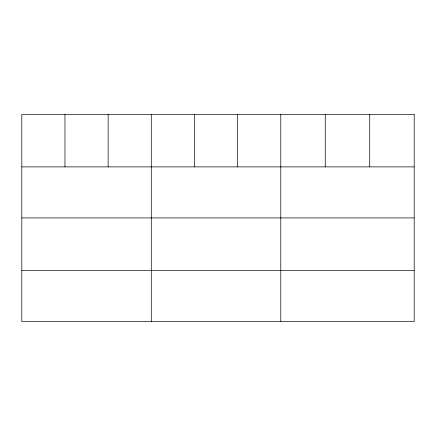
<?xml version="1.0" encoding="UTF-8"?>
<svg xmlns="http://www.w3.org/2000/svg" width="436" height="436" viewBox="0 0 436 436"><rect width="100%" height="100%" fill="white"/><g stroke="black" fill="none" stroke-linecap="round" stroke-linejoin="round"><path stroke-width="0.65" d="M21.8 166.884L414.2 166.884M21.8 217.918L414.2 217.918M21.8 270.505L414.2 270.505M369.728 114.461L369.728 166.884M325.256 114.461L325.256 166.884M280.784 114.461L280.784 321.539M237.62 114.461L237.62 166.884M194.456 114.461L194.456 166.884M151.292 114.461L151.292 321.539M108.128 114.461L108.128 166.884M64.964 114.461L64.964 166.884M414.2 114.461L21.8 114.461L21.8 321.539L414.2 321.539L414.2 114.461"/></g></svg>
